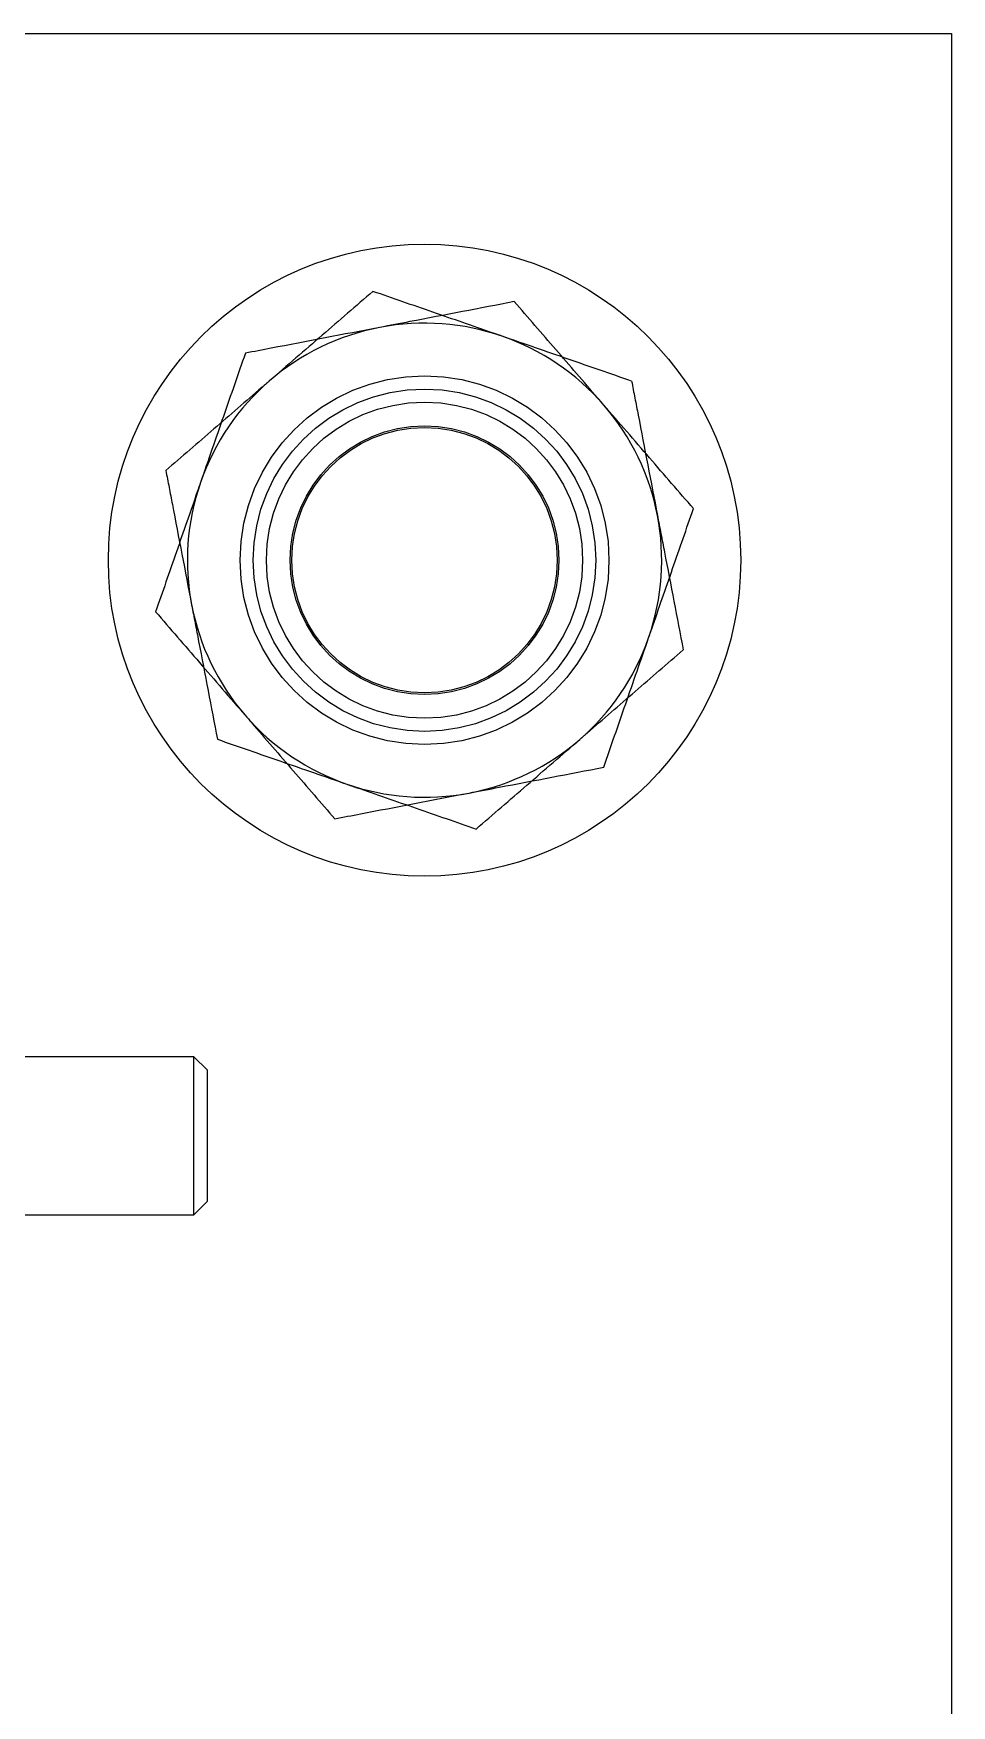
# Model space of a CAD drawing. Header units: metres. Extents: x 0 to 63075, y 0 to 44550.
# Drawn here: x 14398.8 to 14433.6, y 30267.8 to 30331.3 of the extents above; entities that cross this region are included whole.
import ezdxf

# ---------------------------------------------------------------- set-up
doc = ezdxf.new("R2010")
doc.units = ezdxf.units.M
doc.header["$LTSCALE"] = 75
doc.linetypes.add('HIDDEN2', pattern=[4.7625, 3.175, -1.5875])
for name, color, linetype in [('SDM', 7, 'Continuous'), ('SL4', 4, 'Continuous'), ('ST1', 7, 'HIDDEN2')]:
    doc.layers.add(name, color=color, linetype=linetype)

# ---------------------------------------------------------------- blocks, each defined once
blk = doc.blocks.new('A$Ca53c419a')
at = {"layer": 'SL4'}
for p, q in [((3930.725, 206.235), (3930.725, 162.75)), ((3885.873, 198.535), (3885.873, 191.5)), ((3891.873, 191.5), (3891.873, 198.535)), ((3885.873, 191.5), (3886.373, 191)), ((3885.873, 191.5), (3891.873, 191.5)), ((3891.373, 191), (3891.873, 191.5)), ((3891.373, 191), (3886.373, 191)), ((3930.725, 162.75), (3830.725, 162.75))]:
    blk.add_line(p, q, dxfattribs=at)
for start, end in [(70.86263, 130.86263), (10.86263, 70.86263), (130.86263, 190.86263), (310.86263, 10.86263), (190.86263, 250.86263), (250.86263, 310.86263)]:
    blk.add_arc((3910.725, 182.75), 9, start, end, dxfattribs=at)
for points, knots in [([(3908.767, 192.956), (3908.128, 192.404), (3906.84, 191.29), (3905.509, 190.138), (3904.837, 189.557)], [0, 0, 0, 0, 0.495458, 1, 1, 1, 1]), ([(3913.676, 191.253), (3913.559, 191.293), (3912.678, 191.599), (3911.017, 192.175), (3909.521, 192.694), (3908.767, 192.956)], [0, 0, 0, 0, 0.07009, 0.5307844, 1, 1, 1, 1]), ([(3918.584, 189.549), (3917.787, 189.826), (3916.178, 190.384), (3914.515, 190.961), (3913.676, 191.253)], [0, 0, 0, 0, 0.495458, 1, 1, 1, 1]), ([(3904.837, 189.557), (3904.744, 189.476), (3904.038, 188.866), (3902.708, 187.715), (3901.511, 186.68), (3900.907, 186.157)], [0, 0, 0, 0, 0.07009, 0.5307844, 1, 1, 1, 1]), ([(3919.564, 184.446), (3919.297, 185.834), (3918.966, 187.562), (3918.647, 189.223), (3918.584, 189.549)], [0, 0, 0, 0, 0.803647, 1, 1, 1, 1]), ([(3900.907, 186.157), (3900.97, 185.831), (3901.288, 184.17), (3901.62, 182.442), (3901.886, 181.054)], [0, 0, 0, 0, 0.196353, 1, 1, 1, 1]), ([(3920.543, 179.343), (3920.291, 180.656), (3919.968, 182.339), (3919.637, 184.066), (3919.564, 184.446)], [0, 0, 0, 0, 0.779636, 1, 1, 1, 1]), ([(3901.886, 181.054), (3901.959, 180.673), (3902.291, 178.947), (3902.614, 177.263), (3902.866, 175.951)], [0, 0, 0, 0, 0.220364, 1, 1, 1, 1]), ([(3916.613, 175.943), (3916.706, 176.024), (3917.412, 176.634), (3918.742, 177.785), (3919.939, 178.82), (3920.543, 179.343)], [0, 0, 0, 0, 0.07009, 0.530784, 1, 1, 1, 1]), ([(3902.866, 175.951), (3903.663, 175.674), (3905.272, 175.116), (3906.935, 174.539), (3907.774, 174.247)], [0, 0, 0, 0, 0.495458, 1, 1, 1, 1]), ([(3912.683, 172.544), (3913.322, 173.096), (3914.61, 174.21), (3915.941, 175.362), (3916.613, 175.943)], [0, 0, 0, 0, 0.495458, 1, 1, 1, 1]), ([(3907.774, 174.247), (3907.891, 174.207), (3908.772, 173.901), (3910.433, 173.325), (3911.929, 172.806), (3912.683, 172.544)], [0, 0, 0, 0, 0.07009, 0.5307844, 1, 1, 1, 1])]:
    blk.add_open_spline(points, degree=3, knots=knots, dxfattribs=at)
at = {"layer": 'ST1'}
for radius in [12, 7, 6.5, 6, 5.1, 5.036]:
    blk.add_circle((3910.725, 182.75), radius, dxfattribs=at)
for points, knots in [([(3914.132, 192.568), (3913.704, 192.486), (3912.04, 192.167), (3910.312, 191.835), (3909.029, 191.589)], [0, 0, 0, 0, 0.257551, 1, 1, 1, 1]), ([(3917.532, 188.638), (3917.451, 188.731), (3916.841, 189.437), (3915.69, 190.767), (3914.655, 191.964), (3914.132, 192.568)], [0, 0, 0, 0, 0.07009, 0.530784, 1, 1, 1, 1]), ([(3909.029, 191.589), (3908.565, 191.5), (3906.838, 191.168), (3905.156, 190.846), (3903.926, 190.609)], [0, 0, 0, 0, 0.268634, 1, 1, 1, 1]), ([(3903.926, 190.609), (3903.649, 189.812), (3903.091, 188.203), (3902.514, 186.54), (3902.222, 185.701)], [0, 0, 0, 0, 0.495458, 1, 1, 1, 1]), ([(3920.931, 184.708), (3920.379, 185.347), (3919.265, 186.635), (3918.113, 187.966), (3917.532, 188.638)], [0, 0, 0, 0, 0.495458, 1, 1, 1, 1]), ([(3902.222, 185.701), (3902.182, 185.584), (3901.876, 184.703), (3901.3, 183.042), (3900.781, 181.546), (3900.519, 180.792)], [0, 0, 0, 0, 0.07009, 0.530784, 1, 1, 1, 1]), ([(3919.228, 179.799), (3919.268, 179.916), (3919.574, 180.797), (3920.15, 182.458), (3920.669, 183.954), (3920.931, 184.708)], [0, 0, 0, 0, 0.07009, 0.530784, 1, 1, 1, 1]), ([(3900.519, 180.792), (3901.071, 180.153), (3902.185, 178.865), (3903.337, 177.534), (3903.918, 176.862)], [0, 0, 0, 0, 0.495458, 1, 1, 1, 1]), ([(3917.524, 174.891), (3917.801, 175.688), (3918.359, 177.297), (3918.936, 178.96), (3919.228, 179.799)], [0, 0, 0, 0, 0.495458, 1, 1, 1, 1]), ([(3903.918, 176.862), (3903.999, 176.769), (3904.609, 176.063), (3905.76, 174.733), (3906.795, 173.536), (3907.318, 172.932)], [0, 0, 0, 0, 0.07009, 0.530784, 1, 1, 1, 1]), ([(3917.524, 174.891), (3917.096, 174.808), (3915.432, 174.489), (3913.704, 174.157), (3912.421, 173.911)], [0, 0, 0, 0, 0.257551, 1, 1, 1, 1]), ([(3912.421, 173.911), (3911.957, 173.822), (3910.23, 173.491), (3908.548, 173.168), (3907.318, 172.932)], [0, 0, 0, 0, 0.268634, 1, 1, 1, 1])]:
    blk.add_open_spline(points, degree=3, knots=knots, dxfattribs=at)

msp = doc.modelspace()

# ---------------------------------------------------------------- block references
at = {"layer": 'SDM', "rotation": 90}
msp.add_blockref('A$Ca53c419a', (14596.359, 26400.599), dxfattribs=at)

doc.saveas('drawing.dxf')
